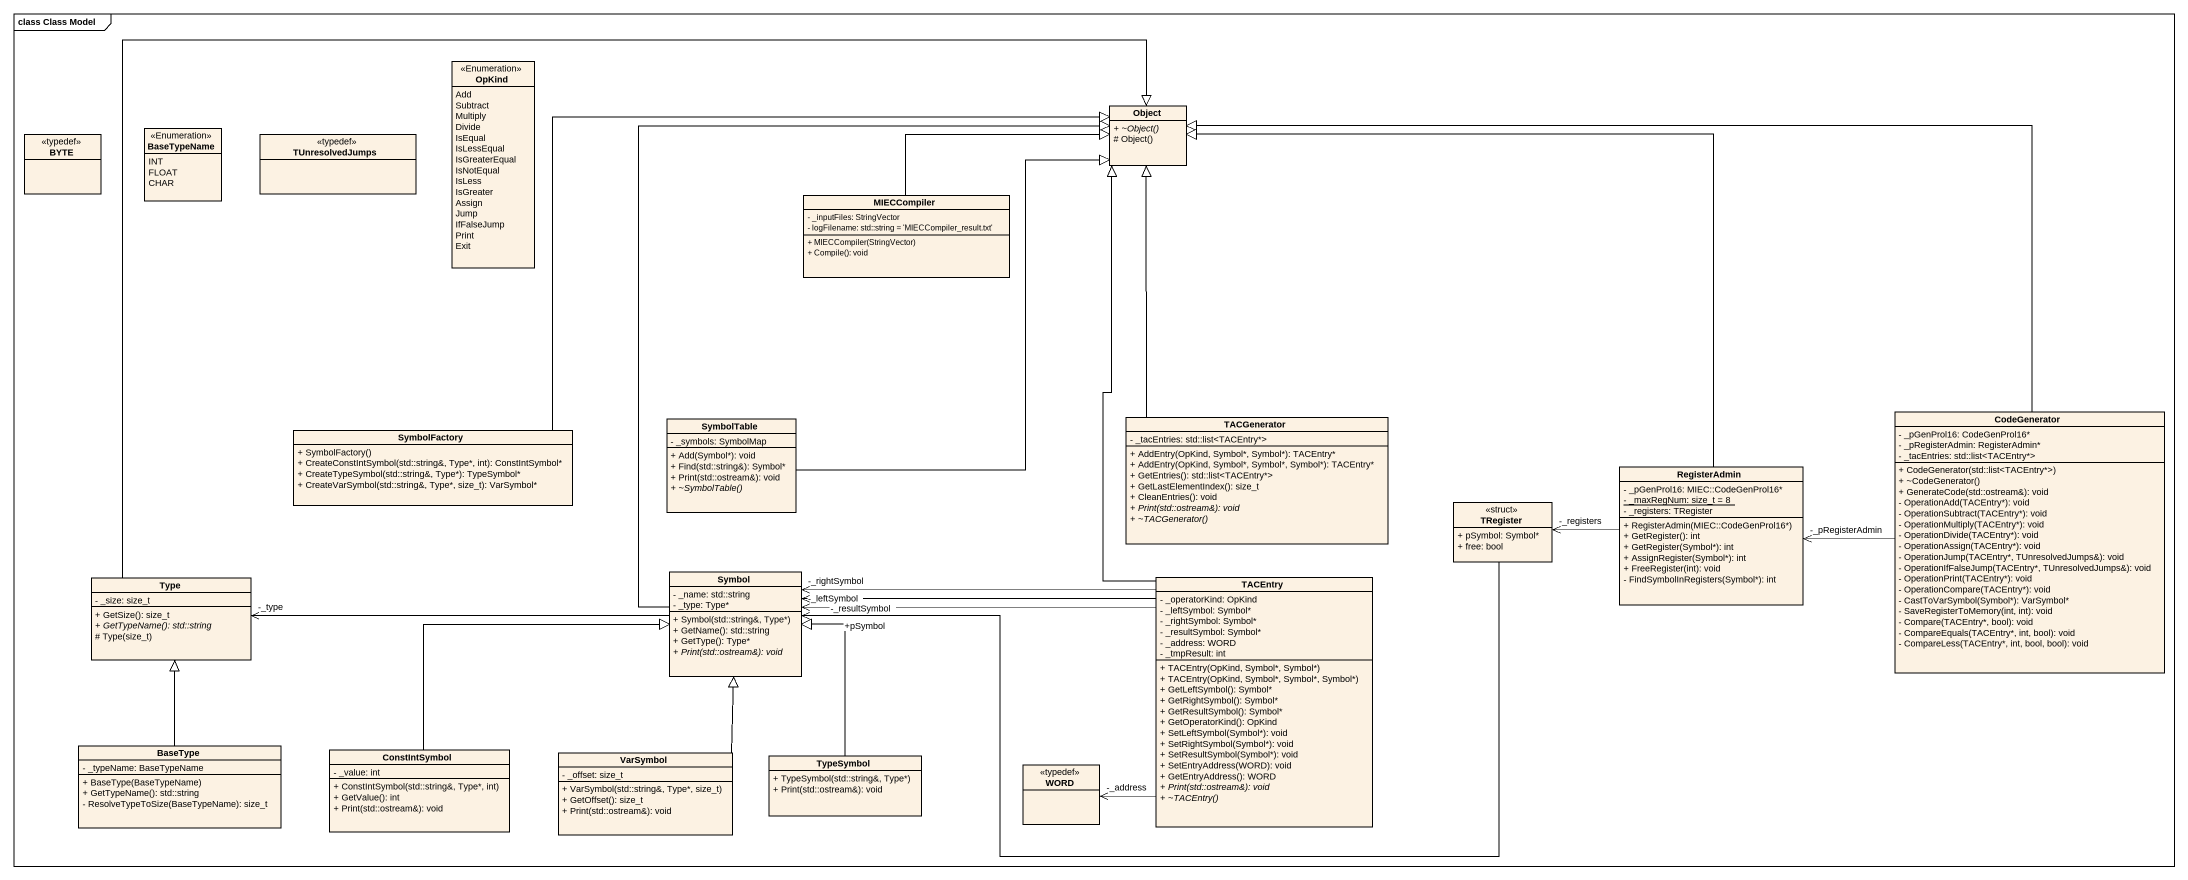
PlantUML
@startuml
mainframe class Class Model
hide circle
hide empty members
skinparam classAttributeIconSize 0
enum OpKind <<Enumeration>> {
  Add
  Subtract
  Multiply
  Divide
  IsEqual
  IsLessEqual
  IsGreaterEqual
  IsNotEqual
  IsLess
  IsGreater
  Assign
  Jump
  IfFalseJump
  Print
  Exit
}
class "Object" as Object_ {
  {abstract} + ~Object()
  # Object()
}
class BYTE <<typedef>>
enum BaseTypeName <<Enumeration>> {
  INT
  FLOAT
  CHAR
}
class TUnresolvedJumps <<typedef>>
class MIECCompiler {
  - _inputFiles: StringVector
  - logFilename: std::string = 'MIECCompiler_result.txt'
  + MIECCompiler(StringVector)
  + Compile(): void
}
class SymbolFactory {
  + SymbolFactory()
  + CreateConstIntSymbol(std::string&, Type*, int): ConstIntSymbol*
  + CreateTypeSymbol(std::string&, Type*): TypeSymbol*
  + CreateVarSymbol(std::string&, Type*, size_t): VarSymbol*
}
class SymbolTable {
  - _symbols: SymbolMap
  + Add(Symbol*): void
  + Find(std::string&): Symbol*
  + Print(std::ostream&): void
  {abstract} + ~SymbolTable()
}
class TACGenerator {
  - _tacEntries: std::list<TACEntry*>
  + AddEntry(OpKind, Symbol*, Symbol*): TACEntry*
  + AddEntry(OpKind, Symbol*, Symbol*, Symbol*): TACEntry*
  + GetEntries(): std::list<TACEntry*>
  + GetLastElementIndex(): size_t
  + CleanEntries(): void
  {abstract} + Print(std::ostream&): void
  {abstract} + ~TACGenerator()
}
class CodeGenerator {
  - _pGenProl16: CodeGenProl16*
  - _pRegisterAdmin: RegisterAdmin*
  - _tacEntries: std::list<TACEntry*>
  + CodeGenerator(std::list<TACEntry*>)
  + ~CodeGenerator()
  + GenerateCode(std::ostream&): void
  - OperationAdd(TACEntry*): void
  - OperationSubtract(TACEntry*): void
  - OperationMultiply(TACEntry*): void
  - OperationDivide(TACEntry*): void
  - OperationAssign(TACEntry*): void
  - OperationJump(TACEntry*, TUnresolvedJumps&): void
  - OperationIfFalseJump(TACEntry*, TUnresolvedJumps&): void
  - OperationPrint(TACEntry*): void
  - OperationCompare(TACEntry*): void
  - CastToVarSymbol(Symbol*): VarSymbol*
  - SaveRegisterToMemory(int, int): void
  - Compare(TACEntry*, bool): void
  - CompareEquals(TACEntry*, int, bool): void
  - CompareLess(TACEntry*, int, bool, bool): void
}
class RegisterAdmin {
  - _pGenProl16: MIEC::CodeGenProl16*
  {static} - _maxRegNum: size_t = 8
  - _registers: TRegister
  + RegisterAdmin(MIEC::CodeGenProl16*)
  + GetRegister(): int
  + GetRegister(Symbol*): int
  + AssignRegister(Symbol*): int
  + FreeRegister(int): void
  - FindSymbolInRegisters(Symbol*): int
}
class TRegister <<struct>> {
  + pSymbol: Symbol*
  + free: bool
}
class Type {
  - _size: size_t
  + GetSize(): size_t
  {abstract} + GetTypeName(): std::string
  # Type(size_t)
}
class Symbol {
  - _name: std::string
  - _type: Type*
  + Symbol(std::string&, Type*)
  + GetName(): std::string
  + GetType(): Type*
  {abstract} + Print(std::ostream&): void
}
class TACEntry {
  - _operatorKind: OpKind
  - _leftSymbol: Symbol*
  - _rightSymbol: Symbol*
  - _resultSymbol: Symbol*
  - _address: WORD
  - _tmpResult: int
  + TACEntry(OpKind, Symbol*, Symbol*)
  + TACEntry(OpKind, Symbol*, Symbol*, Symbol*)
  + GetLeftSymbol(): Symbol*
  + GetRightSymbol(): Symbol*
  + GetResultSymbol(): Symbol*
  + GetOperatorKind(): OpKind
  + SetLeftSymbol(Symbol*): void
  + SetRightSymbol(Symbol*): void
  + SetResultSymbol(Symbol*): void
  + SetEntryAddress(WORD): void
  + GetEntryAddress(): WORD
  {abstract} + Print(std::ostream&): void
  {abstract} + ~TACEntry()
}
class BaseType {
  - _typeName: BaseTypeName
  + BaseType(BaseTypeName)
  + GetTypeName(): std::string
  - ResolveTypeToSize(BaseTypeName): size_t
}
class ConstIntSymbol {
  - _value: int
  + ConstIntSymbol(std::string&, Type*, int)
  + GetValue(): int
  + Print(std::ostream&): void
}
class VarSymbol {
  - _offset: size_t
  + VarSymbol(std::string&, Type*, size_t)
  + GetOffset(): size_t
  + Print(std::ostream&): void
}
class TypeSymbol {
  + TypeSymbol(std::string&, Type*)
  + Print(std::ostream&): void
}
class WORD <<typedef>>
MIECCompiler -right-|> Object_
SymbolFactory -right-|> Object_
SymbolTable -up-|> Object_
TACGenerator -up-|> Object_
CodeGenerator -left-|> Object_
CodeGenerator -left-> "-_pRegisterAdmin" RegisterAdmin
RegisterAdmin -up-|> Object_
RegisterAdmin -left-> "-_registers" TRegister
TRegister -left-> "+pSymbol" Symbol
Type -right-|> Object_
Symbol -up-|> Object_
Symbol -left-> "-_type" Type
TACEntry -up-|> Object_
TACEntry -left-> "-_leftSymbol" Symbol
TACEntry -left-> "-_resultSymbol" Symbol
TACEntry -left-> "-_rightSymbol" Symbol
TACEntry -left-> "-_address" WORD
BaseType -up-|> Type
ConstIntSymbol -right-|> Symbol
VarSymbol -up-|> Symbol
TypeSymbol -up-|> Symbol
@enduml
